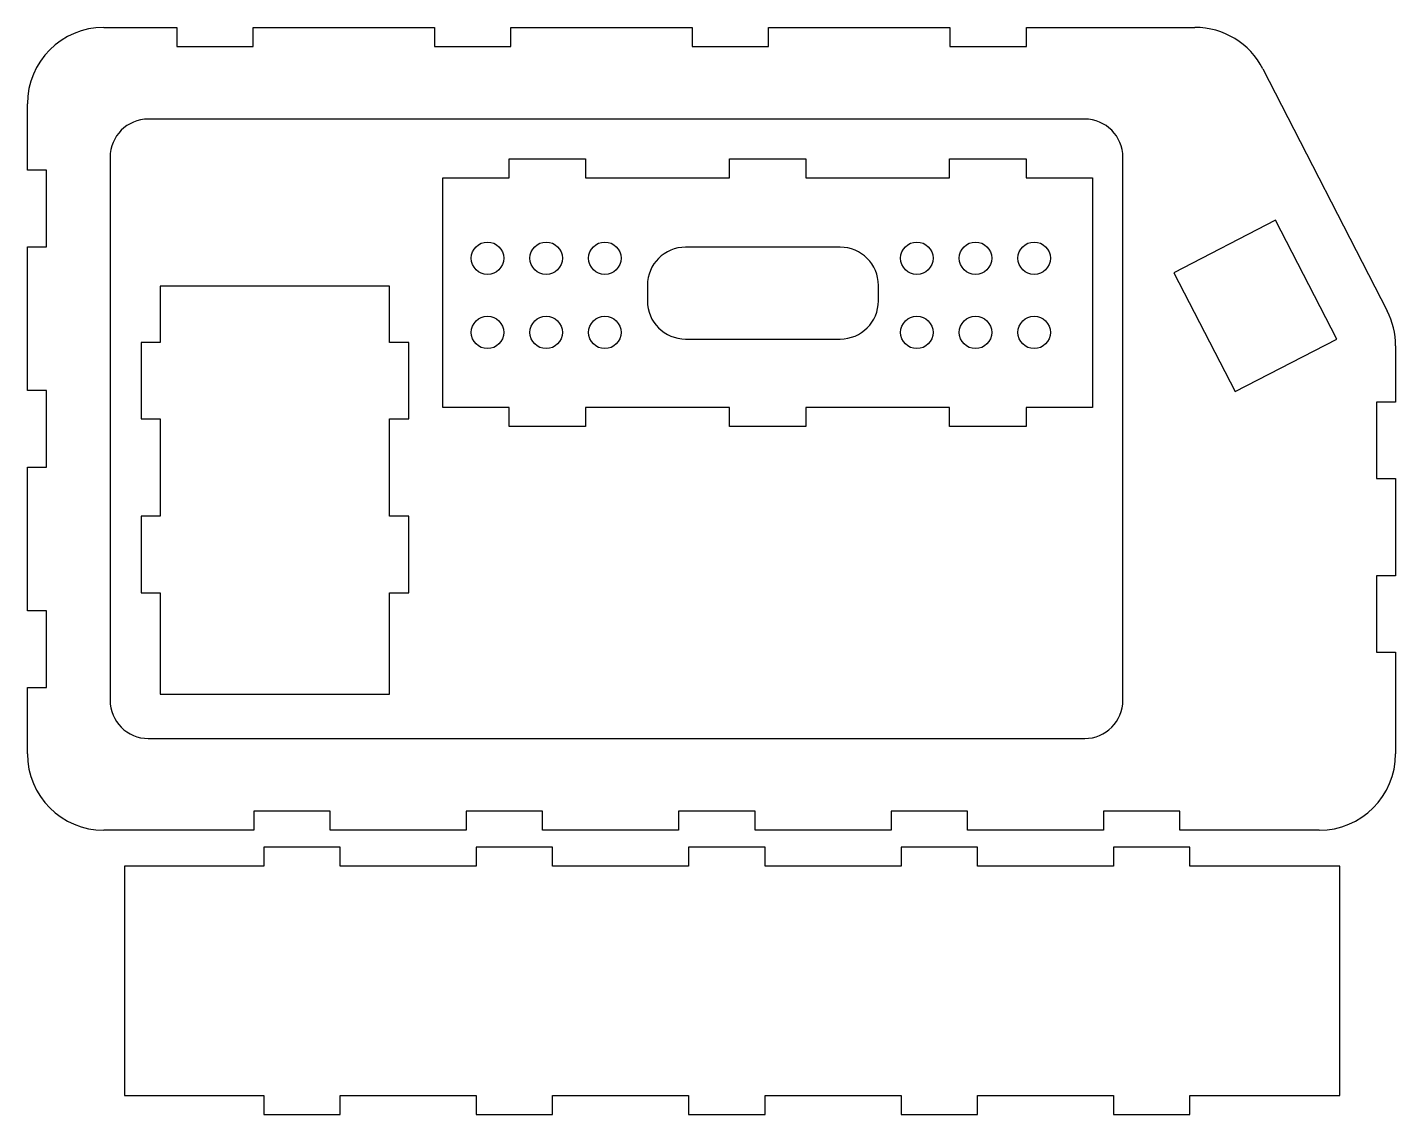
# Model space of a CAD drawing. Header units: millimetres. Extents: x -1784 to -1426, y -43 to 241.
import ezdxf

# ---------------------------------------------------------------- set-up
doc = ezdxf.new("R2010")
doc.units = ezdxf.units.MM
doc.header["$MEASUREMENT"] = 0
doc.layers.add('커팅도면', color=3, linetype='Continuous', true_color=0x00ff00)

msp = doc.modelspace()

# ---------------------------------------------------------------- linework, layer by layer
at = {"layer": '커팅도면'}
for p, q in [((-1764.43, 241.31), (-1745.34, 241.31)), ((-1745.34, 241.31), (-1745.34, 236.31)), ((-1725.34, 236.31), (-1725.34, 241.31)), ((-1725.34, 241.31), (-1677.91, 241.31)), ((-1677.91, 241.31), (-1677.91, 236.31)), ((-1657.91, 236.31), (-1657.91, 241.31)), ((-1657.91, 241.31), (-1610.48, 241.31)), ((-1610.48, 241.31), (-1610.48, 236.31)), ((-1590.48, 236.31), (-1590.48, 241.31)), ((-1590.48, 241.31), (-1543.05, 241.31)), ((-1543.05, 241.31), (-1543.05, 236.31)), ((-1523.05, 236.31), (-1523.05, 241.31)), ((-1523.05, 241.31), (-1478.94, 241.31)), ((-1745.34, 236.31), (-1725.34, 236.31)), ((-1677.91, 236.31), (-1657.91, 236.31)), ((-1610.48, 236.31), (-1590.48, 236.31)), ((-1543.05, 236.31), (-1523.05, 236.31)), ((-1461.15, 230.45), (-1428.64, 167.15)), ((-1784.43, 203.94), (-1784.43, 221.31)), ((-1658.38, 201.93), (-1658.38, 206.93)), ((-1658.38, 206.93), (-1638.38, 206.93)), ((-1638.38, 206.93), (-1638.38, 201.93)), ((-1600.75, 201.93), (-1600.75, 206.93)), ((-1600.75, 206.93), (-1580.75, 206.93)), ((-1580.75, 206.93), (-1580.75, 201.93)), ((-1543.12, 201.93), (-1543.12, 206.93)), ((-1543.12, 206.93), (-1523.12, 206.93)), ((-1523.12, 206.93), (-1523.12, 201.93)), ((-1779.43, 203.94), (-1784.43, 203.94)), ((-1779.43, 183.94), (-1779.43, 203.94)), ((-1675.75, 201.93), (-1658.38, 201.93)), ((-1638.38, 201.93), (-1600.75, 201.93)), ((-1580.75, 201.93), (-1543.12, 201.93)), ((-1523.12, 201.93), (-1505.75, 201.93)), ((-1784.43, 146.31), (-1784.43, 183.94)), ((-1784.43, 183.94), (-1779.43, 183.94)), ((-1571.76, 183.83), (-1612.21, 183.83)), ((-1749.66, 173.59), (-1749.66, 158.9)), ((-1749.66, 173.59), (-1749.66, 158.9)), ((-1689.66, 158.9), (-1689.66, 173.59)), ((-1622.21, 173.83), (-1622.21, 169.79)), ((-1561.76, 169.79), (-1561.76, 173.83)), ((-1749.66, 158.9), (-1754.66, 158.9)), ((-1754.66, 158.9), (-1754.66, 138.9)), ((-1749.66, 158.9), (-1754.66, 158.9)), ((-1754.66, 158.9), (-1754.66, 138.9)), ((-1684.66, 158.9), (-1689.66, 158.9)), ((-1684.66, 138.9), (-1684.66, 158.9)), ((-1612.21, 159.79), (-1571.76, 159.79)), ((-1426.43, 158.01), (-1426.43, 143.32)), ((-1779.43, 146.31), (-1784.43, 146.31)), ((-1779.43, 126.31), (-1779.43, 146.31)), ((-1426.43, 143.32), (-1431.43, 143.32)), ((-1431.43, 143.32), (-1431.43, 123.32)), ((-1658.38, 141.93), (-1675.75, 141.93)), ((-1658.38, 136.93), (-1658.38, 141.93)), ((-1600.75, 141.93), (-1638.38, 141.93)), ((-1638.38, 141.93), (-1638.38, 136.93)), ((-1600.75, 136.93), (-1600.75, 141.93)), ((-1543.12, 141.93), (-1580.75, 141.93)), ((-1580.75, 141.93), (-1580.75, 136.93)), ((-1543.12, 136.93), (-1543.12, 141.93)), ((-1505.75, 141.93), (-1523.12, 141.93)), ((-1523.12, 141.93), (-1523.12, 136.93)), ((-1754.66, 138.9), (-1749.66, 138.9)), ((-1754.66, 138.9), (-1749.66, 138.9)), ((-1749.66, 138.9), (-1749.66, 113.45)), ((-1749.66, 138.9), (-1749.66, 113.45)), ((-1689.66, 113.45), (-1689.66, 138.9)), ((-1689.66, 138.9), (-1684.66, 138.9)), ((-1638.38, 136.93), (-1658.38, 136.93)), ((-1580.75, 136.93), (-1600.75, 136.93)), ((-1523.12, 136.93), (-1543.12, 136.93)), ((-1784.43, 88.68), (-1784.43, 126.31)), ((-1784.43, 126.31), (-1779.43, 126.31)), ((-1431.43, 123.32), (-1426.43, 123.32)), ((-1426.43, 123.32), (-1426.43, 97.87)), ((-1749.66, 113.45), (-1754.66, 113.45)), ((-1754.66, 113.45), (-1754.66, 93.45)), ((-1749.66, 113.45), (-1754.66, 113.45)), ((-1754.66, 113.45), (-1754.66, 93.45)), ((-1684.66, 113.45), (-1689.66, 113.45)), ((-1684.66, 93.45), (-1684.66, 113.45)), ((-1426.43, 97.87), (-1431.43, 97.87)), ((-1431.43, 97.87), (-1431.43, 77.87)), ((-1754.66, 93.45), (-1749.66, 93.45)), ((-1754.66, 93.45), (-1749.66, 93.45)), ((-1749.66, 93.45), (-1749.66, 66.89)), ((-1749.66, 93.45), (-1749.66, 66.89)), ((-1689.66, 66.89), (-1689.66, 93.45)), ((-1689.66, 93.45), (-1684.66, 93.45)), ((-1779.43, 88.68), (-1784.43, 88.68)), ((-1779.43, 68.68), (-1779.43, 88.68)), ((-1431.43, 77.87), (-1426.43, 77.87)), ((-1426.43, 77.87), (-1426.43, 51.31)), ((-1784.43, 51.31), (-1784.43, 68.68)), ((-1784.43, 68.68), (-1779.43, 68.68)), ((-1705.19, 36.31), (-1725.19, 36.31)), ((-1725.19, 36.31), (-1725.19, 31.31)), ((-1705.19, 31.31), (-1705.19, 36.31)), ((-1649.62, 36.31), (-1669.62, 36.31)), ((-1669.62, 36.31), (-1669.62, 31.31)), ((-1649.62, 31.31), (-1649.62, 36.31)), ((-1594.04, 36.31), (-1614.04, 36.31)), ((-1614.04, 36.31), (-1614.04, 31.31)), ((-1594.04, 31.31), (-1594.04, 36.31)), ((-1538.46, 36.31), (-1558.46, 36.31)), ((-1558.46, 36.31), (-1558.46, 31.31)), ((-1538.46, 31.31), (-1538.46, 36.31)), ((-1482.89, 36.31), (-1502.89, 36.31)), ((-1502.89, 36.31), (-1502.89, 31.31)), ((-1482.89, 31.31), (-1482.89, 36.31)), ((-1725.19, 31.31), (-1764.43, 31.31)), ((-1669.62, 31.31), (-1705.19, 31.31)), ((-1614.04, 31.31), (-1649.62, 31.31)), ((-1558.46, 31.31), (-1594.04, 31.31)), ((-1502.89, 31.31), (-1538.46, 31.31)), ((-1446.43, 31.31), (-1482.89, 31.31)), ((-1702.56, 26.93), (-1722.56, 26.93)), ((-1722.56, 26.93), (-1722.56, 21.93)), ((-1702.56, 21.93), (-1702.56, 26.93)), ((-1646.99, 26.93), (-1666.99, 26.93)), ((-1666.99, 26.93), (-1666.99, 21.93)), ((-1646.99, 21.93), (-1646.99, 26.93)), ((-1591.41, 26.93), (-1611.41, 26.93)), ((-1611.41, 26.93), (-1611.41, 21.93)), ((-1591.41, 21.93), (-1591.41, 26.93)), ((-1535.84, 26.93), (-1555.84, 26.93)), ((-1555.84, 26.93), (-1555.84, 21.93)), ((-1535.84, 21.93), (-1535.84, 26.93)), ((-1500.26, 26.93), (-1500.26, 21.93)), ((-1480.26, 26.93), (-1500.26, 26.93)), ((-1480.26, 21.93), (-1480.26, 26.93)), ((-1722.56, 21.93), (-1759.03, 21.93)), ((-1666.99, 21.93), (-1702.56, 21.93)), ((-1611.41, 21.93), (-1646.99, 21.93)), ((-1555.84, 21.93), (-1591.41, 21.93)), ((-1500.26, 21.93), (-1535.84, 21.93)), ((-1441.03, 21.93), (-1480.26, 21.93)), ((-1759.03, -38.07), (-1722.56, -38.07)), ((-1722.56, -38.07), (-1722.56, -43.07)), ((-1702.56, -43.07), (-1702.56, -38.07)), ((-1702.56, -38.07), (-1666.99, -38.07)), ((-1666.99, -38.07), (-1666.99, -43.07)), ((-1646.99, -43.07), (-1646.99, -38.07)), ((-1646.99, -38.07), (-1611.41, -38.07)), ((-1611.41, -38.07), (-1611.41, -43.07)), ((-1591.41, -43.07), (-1591.41, -38.07)), ((-1591.41, -38.07), (-1555.84, -38.07)), ((-1555.84, -38.07), (-1555.84, -43.07)), ((-1535.84, -43.07), (-1535.84, -38.07)), ((-1535.84, -38.07), (-1500.26, -38.07)), ((-1500.26, -38.07), (-1500.26, -43.07)), ((-1480.26, -43.07), (-1480.26, -38.07)), ((-1480.26, -38.07), (-1441.03, -38.07)), ((-1722.56, -43.07), (-1702.56, -43.07)), ((-1666.99, -43.07), (-1646.99, -43.07)), ((-1611.41, -43.07), (-1591.41, -43.07)), ((-1555.84, -43.07), (-1535.84, -43.07)), ((-1500.26, -43.07), (-1480.26, -43.07))]:
    msp.add_line(p, q, dxfattribs=at)
for points in [[(-1507.79, 217.31), (-1752.79, 217.31)], [(-1762.79, 207.31), (-1762.79, 65.31)], [(-1497.79, 65.31), (-1497.79, 207.31)], [(-1675.75, 141.93), (-1675.75, 201.93)], [(-1505.75, 201.93), (-1505.75, 141.93)], [(-1689.66, 173.59), (-1749.66, 173.59)], [(-1749.66, 66.89), (-1689.66, 66.89)], [(-1752.79, 55.31), (-1507.79, 55.31)], [(-1759.03, 21.93), (-1759.03, -38.07)], [(-1441.03, -38.07), (-1441.03, 21.93)]]:
    msp.add_lwpolyline(points, dxfattribs=at)
msp.add_lwpolyline([(-1468.45, 146.03), (-1441.79, 159.79), (-1457.84, 190.9), (-1484.5, 177.14)], close=True, dxfattribs=at)
for centre in [(-1664.04, 180.93), (-1648.69, 180.93), (-1633.33, 180.93), (-1551.71, 180.93), (-1536.35, 180.93), (-1521, 180.93), (-1664.04, 161.53), (-1648.69, 161.53), (-1633.33, 161.53), (-1551.71, 161.53), (-1536.35, 161.53), (-1521, 161.53)]:
    msp.add_circle(centre, 4.24, dxfattribs=at)
for centre, radius, start, end in [((-1764.43, 221.31), 20, 90, 180), ((-1478.94, 221.31), 20, 27.189, 90), ((-1752.79, 207.31), 10, 90, 180), ((-1507.79, 207.31), 10, 0, 90), ((-1612.21, 173.83), 10, 90, 180), ((-1571.76, 173.83), 10, 0, 90), ((-1612.21, 169.79), 10, 180, 270), ((-1571.76, 169.79), 10, 270, 0), ((-1446.43, 158.01), 20, 0, 27.189), ((-1752.79, 65.31), 10, 180, 270), ((-1507.79, 65.31), 10, 270, 0), ((-1764.43, 51.31), 20, 180, 270), ((-1446.43, 51.31), 20, 270, 360)]:
    msp.add_arc(centre, radius, start, end, dxfattribs=at)

doc.saveas('drawing.dxf')
